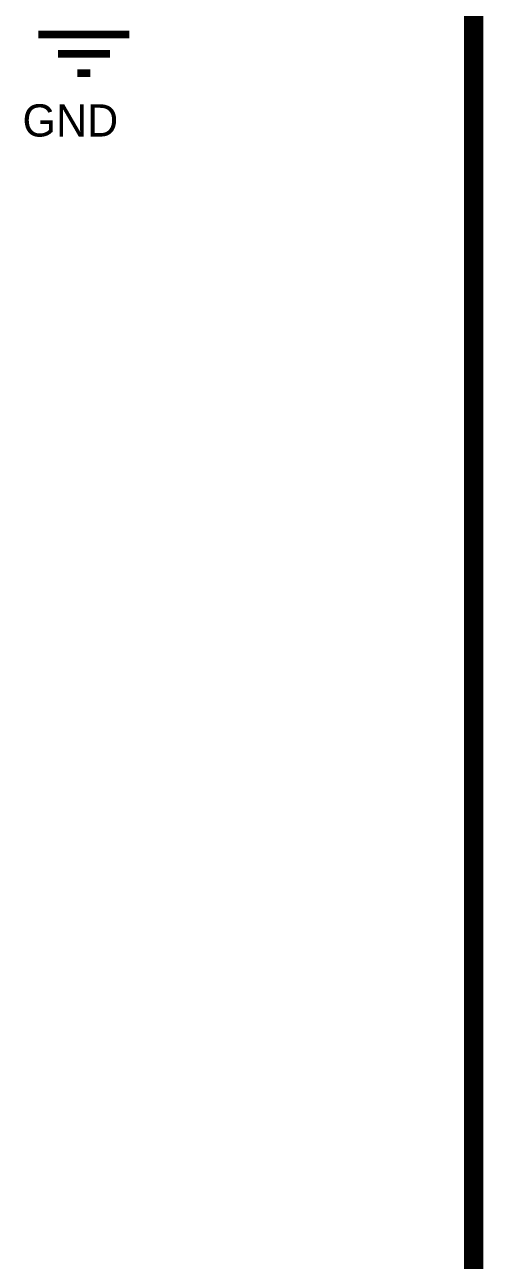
# Model space of a CAD drawing. Header units: millimetres. Extents: x 0 to 19, y 0 to 9.5.
# Drawn here: x 6.709 to 7.415, y 4.285 to 6.185 of the extents above; entities that cross this region are included whole.
import ezdxf

# ---------------------------------------------------------------- set-up
doc = ezdxf.new("R2010")
doc.units = ezdxf.units.MM
doc.header["$MEASUREMENT"] = 0
doc.layers.add('Sheet', color=255, linetype='Continuous')

msp = doc.modelspace()

# ---------------------------------------------------------------- linework, layer by layer
at = {"layer": 'Sheet'}
for points, const_width in [([(7.4, 9.2997), (7.4, 0.1998)], 0.0295), ([(6.7302, 6.1696), (6.8703, 6.1696)], 0.0118), ([(6.7603, 6.14), (6.8403, 6.14)], 0.0118), ([(6.7903, 6.1099), (6.8102, 6.1099)], 0.0118)]:
    msp.add_lwpolyline(points, dxfattribs=dict(at, const_width=const_width))

# ---------------------------------------------------------------- texts
msp.add_text('GND', height=0.04952, dxfattribs=at).set_placement((6.7059, 6.0127))

doc.saveas('drawing.dxf')
